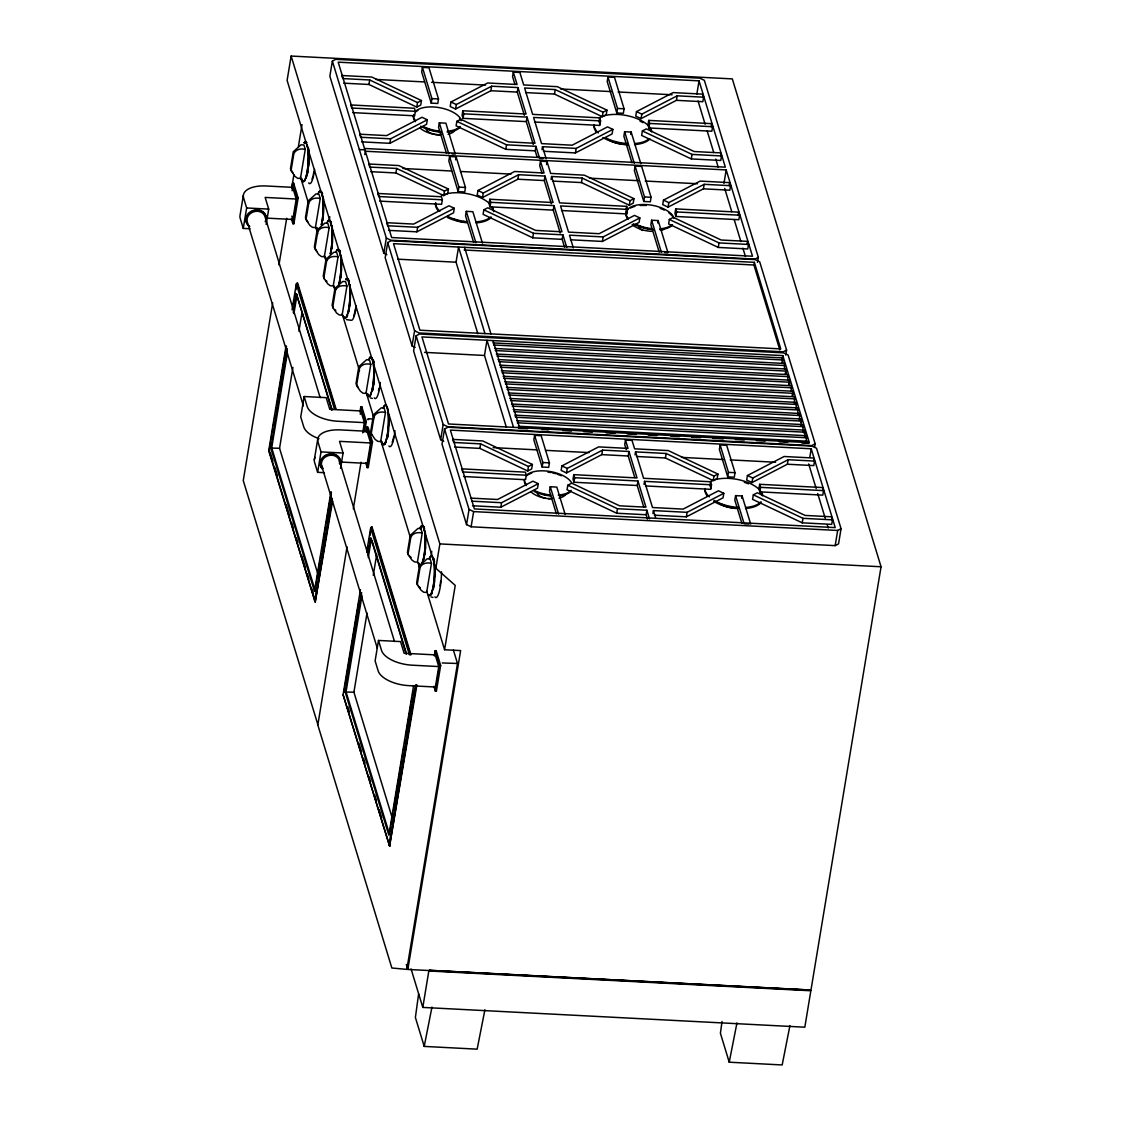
<?xml version="1.0" encoding="UTF-8"?>
<svg xmlns="http://www.w3.org/2000/svg" width="1121" height="1121" viewBox="0 0 1121 1121"><rect width="100%" height="100%" fill="white"/><g stroke="black" fill="none" stroke-linecap="round" stroke-linejoin="round"><path stroke-width="1.5" d="M293.716 175.829L294.164 174.918M368.094 419.758L368.795 418.792L373.573 419.044M418.623 993.935L415.387 1017.462L424.214 1046.411L477.154 1049.158L484.903 1009.811M722.022 1021.497L720.411 1033.254L729.225 1062.204L782.178 1064.95L789.927 1025.603M243.341 195.46L239.95 215.905A27.17 12.962 9.4 0 0 240.244 218.497L243.271 228.418L250.053 228.768M243.271 228.418L246.648 207.974L243.635 198.053A27.17 12.962 9.4 0 1 266.097 185.974L292.665 187.347L296.224 199.034L292.847 219.478L266.938 218.133M291.138 56.05L287.102 80.39L435.831 568.263L455.238 585.4L444.589 649.746L460.633 650.586L407.848 969.441L810.931 990.319L881.05 566.764L732.321 78.89L291.138 56.05L439.866 543.909L435.831 568.263M266.167 224.438L268.704 209.109L265.145 197.422L296.224 199.034M298.382 146.641L302.025 124.627M272.683 302.852L243.257 480.587L317.888 724.684L347.048 546.782M278.961 264.892L286.682 218.301M291.782 187.431L293.772 175.451M291.782 188.314L292.637 183.157L293.646 183.199L298.144 197.941L293.87 223.724L292.861 223.668L291.376 218.749M292.105 190.752L292.665 187.347M292.791 188.356L293.646 183.199M292.861 223.668L297.135 197.885L292.637 183.157M305.262 149.387L300.456 178.435L297.597 178.295L294.935 176.333L291.04 170.616L293.856 153.605C295.944 149.051 300.96 148.378 305.262 149.387L303.917 144.945L301.045 144.791L293.282 151.727L290.465 168.739L292.931 172.914M757.488 262.384L758.328 257.326L704.366 80.334L699.798 78.162L335.754 59.315L332.362 61.066L329.854 76.242L383.816 253.248L386.857 254.691M332.615 500.947L315.211 602.061L268.704 450.754L286.065 345.857M292.049 309.746L296.322 283.949L297.654 283.081L336.104 409.207M270.595 442.473L269.166 451.048L315.211 602.061L332.236 499.195M271.156 439.04L271.73 435.621M272.291 432.188L272.865 428.754M273.426 425.335L274 421.902M274.561 418.469L275.135 415.05M275.696 411.617L276.27 408.184M276.831 404.765L277.405 401.332M277.966 397.899L278.54 394.48M279.101 391.047L286.486 346.473M293.576 303.623L294.15 300.19M294.711 296.757L295.285 293.338M295.846 289.905L296.981 283.053L335.431 409.165M287.354 353.227L271.688 447.868L315.141 590.389L314.483 591.285L270.82 448.078L287.284 348.631M293.254 312.619L296.378 293.758L331.9 409.067M293.912 313.642L297.051 294.725M320.242 198.487L315.421 227.535L312.563 227.395L309.9 225.433L306.005 219.716L308.821 202.705C310.909 198.151 315.926 197.478 320.242 198.487L318.882 194.045L316.01 193.891L308.247 200.827L305.43 217.838L307.897 222.014M317.944 574.218L279.549 448.274L292.931 367.394M298.915 331.256L302.053 312.339M329.14 227.675L324.333 256.737L321.461 256.583L318.798 254.621L314.903 248.904L317.719 231.893C319.807 227.353 324.824 226.666 329.14 227.675L327.78 223.233L324.908 223.079L317.145 230.015L314.328 247.026L316.795 251.216M362.7 432.86L364.395 422.631L360.836 410.945L329.756 409.333L326.183 397.647L304.127 396.512L300.736 416.956L303.763 426.863A27.17 12.962 9.4 0 0 318.981 438.675M338.038 256.877L333.231 285.925L330.359 285.771L327.696 283.823L323.801 278.092L326.617 261.081C328.705 256.541 333.722 255.854 338.038 256.877L336.678 252.421L333.82 252.267L326.043 259.203L323.226 276.214L324.389 279.045M368.935 84.481L369.692 79.969L342.774 78.568L341.835 75.513L371.808 77.055L421.454 100.554L420.711 105.066L416.76 107.098L368.935 84.481L343.699 83.164M314.314 459.834L317.705 439.39M364.787 154.614L365.348 151.237L726.198 169.93L752.499 256.233L391.649 237.54L338.192 62.159L699.042 80.852L725.343 167.155L364.493 148.462M346.935 286.065L342.129 315.113L339.257 314.973L336.594 313.011L332.699 307.294L335.515 290.283C337.603 285.729 342.62 285.056 346.935 286.065L345.576 281.609L342.718 281.469L334.941 288.405L332.124 305.402L333.287 308.233M324.417 472.698L317.635 472.347L321.012 451.903L318 441.996A27.17 12.962 9.4 0 1 340.462 429.904L367.029 431.277L370.589 442.963L367.212 463.407L341.302 462.062M314.483 591.285L330.947 491.825M315.996 585.218L316.57 581.785M317.131 578.338L317.705 574.891M318.28 571.458L319.989 561.131M320.55 557.683L321.124 554.25M321.699 550.803L322.259 547.37M322.834 543.923L323.409 540.476M323.969 537.043L324.544 533.596M325.118 530.163L325.679 526.716M326.253 523.269L331.382 492.301M389.884 143.32L390.626 138.808L427.325 119.793L426.569 124.305L389.884 143.32L361.593 141.863M314.539 601.094L331.62 497.906M340.532 468.382L343.068 453.038L339.509 441.352L370.589 442.963M395.923 172.97L396.666 168.458L369.748 167.071L368.823 164.002L398.782 165.558L448.428 189.043L447.685 193.555L443.748 195.6L395.923 172.97L370.673 171.667M383.816 253.248L386.325 238.058L332.362 61.066M785.737 355.077L786.578 350.018L759.688 261.796L755.106 259.596L391.061 240.735L387.698 242.542L385.176 257.718L412.066 345.927L415.134 347.398M359.953 411.911L360.808 406.755L361.817 406.811L366.301 421.552L364.605 431.851M360.275 414.35L360.836 410.945M361.242 410.244L361.817 406.811M370.799 364.339L365.992 393.387L363.12 393.247L360.458 391.285L356.562 385.568L359.379 368.557C361.466 364.003 366.483 363.33 370.799 364.339L369.44 359.883L366.581 359.743L358.804 366.679L355.988 383.69L358.454 387.866M422.421 67.414L421.678 71.926L431.193 103.132L437.75 103.468L438.493 98.97L428.979 67.764L422.421 67.414L431.935 98.62L431.193 103.132M415.373 111.301L351.756 108.022L350.817 104.954L414.448 108.247L415.373 111.301L414.63 115.813L352.681 112.618M416.76 107.098L417.516 102.586L421.454 100.554M363.596 431.809L365.306 421.496L360.808 406.755M353.325 508.822L361.046 462.23M366.161 432.244L367.001 427.087L368.01 427.143L372.508 441.87L368.234 467.653L367.24 467.597L365.74 462.693M367.24 467.597L371.499 441.828L367.001 427.087M385.47 412.444L380.65 441.506L377.791 441.352L375.129 439.39L371.233 433.673L374.05 416.662C376.138 412.108 381.154 411.435 385.47 412.444L384.111 408.002L381.238 407.848L373.475 414.784L370.659 431.795L371.822 434.626M416.872 231.823L417.615 227.311L454.299 208.296L453.557 212.808L416.872 231.823L388.567 230.366M416.914 684.889L389.576 845.991L343.068 694.684L360.43 589.786M366.693 551.952L370.687 527.879L372.018 527.01L410.973 654.79M344.105 691.545L344.665 688.126M345.24 684.693L359.14 600.688M359.715 597.269L360.275 593.836M367.66 549.262L368.22 545.843M368.795 542.41L369.355 538.977M369.93 535.558L371.345 526.982L410.3 654.762M371.443 530.443L372.018 527.01M452.015 153.899L455.294 154.067L445.878 123.184L439.32 122.834L438.563 127.346L446.494 153.367M413.537 686.024L388.847 835.215L345.184 692.021L361.649 592.561M367.898 554.839L370.743 537.688L406.264 654.244M362.013 595.433L346.053 691.797L389.505 834.318M368.277 557.585L371.415 538.655M525.553 92.581L554.475 94.08L602.299 116.71L606.237 114.664L606.979 110.152L557.333 86.667L523.675 84.93L519.878 72.473L513.306 72.122L517.089 84.509L487.663 82.982L450.964 102.011L450.222 106.523L455.56 109.045L490.9 90.717L517.271 92.09L524.334 115.239M392.308 818.148L353.914 692.203L367.015 613.047M373.279 575.199L376.698 554.545M412.066 345.927L414.588 330.751L387.698 242.542M814.617 447.153L815.163 443.79L788.119 355.063L783.537 352.849L419.492 334.002L416.129 335.81L413.607 350.985L440.651 439.698L443.72 441.17M455.56 109.045L456.303 104.533L491.643 86.205L518.014 87.578L526.085 114.034L462.833 110.755L462.09 115.267L463.029 118.336L526.281 121.614L533.26 144.511M442.361 199.804L378.73 196.525L377.791 193.457L441.422 196.75L442.361 199.804L441.604 204.316L379.655 201.121M449.577 156.492L448.834 161.004L458.167 191.635L464.725 191.971L465.467 187.459L456.135 156.828L449.577 156.492L458.909 187.123L458.167 191.635M443.748 195.6L444.491 191.088L448.428 189.043M462.833 110.755L463.772 113.824L527.024 117.102L534.997 143.278L508.626 141.905L460.801 119.288L456.864 121.32L456.107 125.832L505.753 149.331L535.193 150.845L537.029 156.898M455.63 159.841L456.135 156.828M463.029 118.336L463.772 113.824M378.492 640.441L375.115 660.886L378.127 670.792A27.17 12.962 9.4 0 0 408.801 685.632L435.382 687.019L438.759 666.575L435.2 654.874L404.12 653.277L400.547 641.576L378.492 640.441L381.518 650.348A27.17 12.962 9.4 0 0 412.192 665.187L438.759 666.575M477.868 333.778L456.051 262.202L458.559 247.026L484.945 333.568M482.45 243.145L472.852 211.687L466.294 211.337L465.551 215.849L473.623 242.346M490.9 90.717L491.643 86.205M552.541 181.084L581.449 182.583L629.273 205.213L633.211 203.167L633.968 198.655L584.321 175.17L550.649 173.419L547.02 161.536L540.462 161.2L544.063 173.012L514.637 171.485L477.952 190.5L477.196 195.012L482.534 197.534L517.874 179.22L544.26 180.579L551.308 203.742M422.225 533.035L417.418 562.097L414.56 561.943L411.883 559.982L408.002 554.264L410.818 537.253C412.906 532.713 417.909 532.027 422.225 533.035L420.865 528.594L418.007 528.439L410.244 535.376L407.427 552.387L408.576 555.217L411.127 557.473M440.651 439.698L443.173 424.523L416.129 335.81M482.534 197.534L483.277 193.022L518.631 174.708L545.002 176.081L553.073 202.537L489.821 199.258L489.078 203.77L490.003 206.839L553.256 210.117L560.234 233.014M444.533 428.993L442.024 444.168L466.546 524.614L471.114 526.786L835.159 545.633L838.55 543.881L841.058 528.706L816.536 448.26L811.954 446.102L447.91 427.241L444.533 428.993L469.054 509.438L466.546 524.614M489.821 199.258L490.76 202.326L553.998 205.605L561.985 231.781L535.6 230.408L487.775 207.777L483.838 209.823L483.095 214.335L532.741 237.82L562.167 239.348L564.578 247.265M490.003 206.839L490.76 202.326M431.473 563.345L426.653 592.406L423.794 592.252L421.132 590.291L417.236 584.573L420.053 567.562C422.141 563.008 427.157 562.336 431.473 563.345L430.114 558.903L427.241 558.748L419.478 565.685L416.662 582.696L417.825 585.526M513.306 72.122L512.563 76.634L514.931 84.383M390.08 830.871L390.64 827.438M391.215 823.991L391.79 820.544M392.35 817.111L392.925 813.664M393.499 810.231L400.617 767.212M401.192 763.765L401.752 760.332M402.327 756.885L402.901 753.438M403.462 750.005L404.036 746.558M404.611 743.125L405.171 739.678M405.746 736.231L410.875 705.263M411.435 701.816L412.01 698.383M412.584 694.936L413.145 691.503M388.903 845.024L415.373 685.085M416.255 684.847L389.576 845.991L343.068 694.684M505.753 149.331L506.51 144.819L456.864 121.32M517.271 92.09L518.014 87.578M434.317 655.841L435.172 650.684L436.181 650.74L440.665 665.482L436.405 691.251L435.396 691.209L433.897 686.29M506.426 427.465L484.482 355.469L486.99 340.294L513.53 427.353M435.326 655.897L436.181 650.74M526.281 121.614L527.024 117.102M517.874 179.22L518.631 174.708M435.396 691.209L439.67 665.426L435.172 650.684M479.872 448.386L480.629 443.874L453.711 442.473L452.772 439.404L482.745 440.959L532.391 464.458L531.648 468.97L527.711 471.002L479.872 448.386L454.636 447.069M471.114 526.786L473.637 511.596L469.054 509.438M535.193 150.845L535.936 146.333L506.51 144.819M542.004 149.682L542.494 146.683L576.166 148.42L612.851 129.405L612.108 133.917L575.409 152.932L543.433 151.279M540.462 161.2L539.719 165.712L541.975 173.096M453.416 650.11L457.494 663.478L406.839 969.399L391.846 967.998L317.649 724.404M554.475 94.08L555.217 89.568L524.6 87.984L532.643 114.37L599.651 117.845L600.576 120.914L599.833 125.426L534.549 122.035M532.741 237.82L533.484 233.308L483.838 209.823M546.53 164.549L547.02 161.536M544.26 180.579L545.002 176.081M551.084 179.5L551.588 176.487L582.191 178.071L630.016 200.701L633.968 198.655M500.821 507.224L501.577 502.712L538.262 483.697L537.52 488.21L500.821 507.224L472.53 505.767M553.256 210.117L553.998 205.605M422.799 1007.415L428.825 970.982L810.847 990.768L804.822 1027.2L422.799 1007.415L411.085 968.978M575.409 152.932L576.166 148.42M562.167 239.348L562.91 234.835L533.484 233.308M526.31 475.206L462.693 471.927L461.754 468.858L525.385 472.151L526.31 475.206L525.567 479.718L463.618 476.523M527.711 471.002L528.453 466.49L532.391 464.458M534.591 435.354L533.848 439.866L542.13 467.037L548.687 467.373L549.43 462.861L541.149 435.691L534.591 435.354L542.872 462.525L542.13 467.037M581.449 182.583L582.191 178.071M599.245 120.255L599.651 117.845M607.946 77.027L607.204 81.539L616.788 112.969L623.346 113.305L624.089 108.793L614.504 77.363L607.946 77.027L617.531 108.457L616.788 112.969M602.299 116.71L603.042 112.198L606.979 110.152M565.18 514.511L556.815 487.089L550.257 486.738L549.514 491.25L556.394 513.852M636.49 456.485L665.412 457.985L713.236 480.615L717.174 478.569L717.93 474.057L668.27 450.572L634.612 448.82L632.034 440.399L625.476 440.063L628.026 448.414L598.6 446.887L561.901 465.902L561.159 470.414L566.497 472.95L601.837 454.622L628.208 455.995L634.766 477.49M602.397 241.435L603.14 236.923L639.839 217.908L639.082 222.42L602.397 241.435L570.407 239.782M566.497 472.95L567.24 468.438L602.58 450.11L628.965 451.483L637.022 477.938L573.784 474.659L573.027 479.171L573.966 482.24L637.218 485.519L643.692 506.776M640.82 163.68L631.179 132.068L624.621 131.718L623.879 136.23L631.992 162.853M573.784 474.659L574.709 477.728L637.961 481.007L645.948 507.182L619.563 505.809L571.738 483.179L567.801 485.225L567.044 489.737L616.704 513.236L646.13 514.749L647.448 519.079M630.787 134.478L631.179 132.068M573.966 482.24L574.709 477.728M636.504 111.61L635.747 116.122L641.086 118.644L676.425 100.329L702.853 101.703L703.596 97.191L702.671 94.122L673.189 92.595L636.504 111.61L641.829 114.132L677.182 95.817L703.596 97.191M626.219 208.758L626.625 206.348L559.631 202.873L551.588 176.487M641.086 118.644L641.829 114.132M561.537 210.538L626.807 213.915L627.564 209.403L626.625 206.348M635.103 166.104L634.36 170.616L643.762 201.458L650.32 201.808L651.077 197.296L641.66 166.44L635.103 166.104L644.505 196.946L643.762 201.458M629.273 205.213L630.016 200.701M642.389 130.933L641.646 135.445L691.293 158.93L720.761 160.457L721.518 155.945L720.579 152.89L694.151 151.517L646.327 128.887L642.389 130.933L692.035 154.418L721.518 155.945M648.723 120.395L647.966 124.907L648.905 127.962L711.849 131.227L712.606 126.715L711.667 123.646L648.723 120.395L649.648 123.45L648.905 127.962M601.837 454.622L602.58 450.11M664.697 252.575L667.976 252.743L658.167 220.557L651.609 220.22L650.853 224.732L659.204 252.099M676.425 100.329L677.182 95.817M657.761 222.981L658.167 220.557M663.478 200.113L662.735 204.625L668.06 207.147L703.413 188.832L729.827 190.192L730.584 185.68L729.645 182.625L700.163 181.098L663.478 200.113L668.817 202.635L704.156 184.32L730.584 185.68M625.476 440.063L624.733 444.575L626.261 449.577M616.704 513.236L617.447 508.724L567.801 485.225M668.06 207.147L668.817 202.635M628.208 455.995L628.965 451.483M669.363 219.436L668.62 223.948L718.267 247.433L747.749 248.96L748.492 244.448L747.567 241.379L721.139 240.02L673.315 217.39L669.363 219.436L719.009 242.921L748.492 244.448M635.047 454.902L635.537 451.889L666.154 453.473L713.979 476.103L717.93 474.057M675.697 208.898L674.954 213.41L675.879 216.465L738.837 219.716L739.58 215.204L738.641 212.149L675.697 208.898L676.636 211.953L675.879 216.465M696.8 94.346L699.042 80.852M637.218 485.519L637.961 481.007M691.293 158.93L692.035 154.418M644.029 484.356L644.519 481.343L711.513 484.818L710.77 489.331L645.486 485.939M646.13 514.749L646.873 510.237L617.447 508.724M711.162 126.659L711.667 123.646M703.413 188.832L704.156 184.32M652.94 513.586L653.431 510.587L687.103 512.325L723.788 493.31L723.045 497.822L686.36 516.837L654.37 515.184M665.412 457.985L666.154 453.473M723.956 183.41L726.198 169.93M718.267 247.433L719.009 242.921M729.154 185.624L729.645 182.625M686.36 516.837L687.103 512.325M738.15 215.148L738.641 212.149M747.062 244.392L747.567 241.379M710.182 484.16L710.588 481.75L643.58 478.275L635.537 451.889M713.236 480.615L713.979 476.103M720.116 444.967L719.374 449.465L727.725 476.859L734.283 477.21L735.026 472.698L726.674 445.303L720.116 444.967L728.468 472.347L727.725 476.859M779.81 349.892L753.929 265.004L754.363 262.342L393.513 243.663L419.899 330.205L780.748 348.897L754.363 262.342M750.706 524.124L742.13 495.972L735.572 495.622L734.816 500.134L741.892 523.325M741.724 498.383L742.13 495.972M747.441 475.514L746.684 480.026L752.023 482.548L787.362 464.234L813.79 465.593L814.533 461.081L813.608 458.027L784.125 456.499L747.441 475.514L752.766 478.036L788.119 459.722L814.533 461.081M752.023 482.548L752.766 478.036M753.326 494.837L752.583 499.349L802.23 522.834L831.712 524.362L832.455 519.85L831.516 516.795L805.102 515.422L757.264 492.792L753.326 494.837L802.972 518.322L832.455 519.85M759.66 484.3L758.903 488.812L759.842 491.867L822.8 495.132L823.543 490.62L822.604 487.551L759.66 484.3L760.584 487.355L759.842 491.867M782.248 358.986L782.808 355.609L421.944 336.917L448.498 423.976L809.348 442.669L782.808 355.609M781.926 362.812L782.724 357.921L492.932 342.914M782.822 363.26L782.724 357.921M784.518 368.823L784.42 363.47L494.627 348.463M785.303 373.924L786.115 369.033L496.323 354.026M786.213 374.372L786.115 369.033M787.909 379.935L787.811 374.582L498.018 359.575M788.694 385.035L789.506 380.145L499.714 365.138M789.604 385.484L789.506 380.145M791.3 391.047L791.202 385.694L501.409 370.687M792.085 396.147L792.897 391.257L503.105 376.25M792.981 396.596L792.897 391.257M794.411 403.784L794.593 396.806L504.8 381.799M796.106 409.347L796.274 402.369L506.482 387.362M787.362 464.234L788.119 459.722M797.802 414.896L797.97 407.918L508.177 392.911M799.497 420.459L799.665 413.481L509.873 398.473M800.828 422.295L801.361 419.03L511.568 404.022M801.193 426.008L801.361 419.03M802.888 431.571L803.056 424.593L513.264 409.585M804.205 433.407L804.752 430.142L514.959 415.134L515.59 417.222L805.382 432.23L804.57 437.12M806.265 442.683L806.447 435.705L516.655 420.697M809.81 457.214L811.212 448.778L450.362 430.1L474.379 508.92L835.229 527.599L811.212 448.778M802.23 522.834L802.972 518.322M835.159 545.633L837.681 530.457L841.058 528.706M424.214 1046.411L431.963 1007.064M729.225 1062.204L736.973 1022.87M367.87 419.03L368.795 418.792M442.235 662.959L457.494 663.478M786.578 350.018L783.215 351.812L419.17 332.965L414.588 330.751M815.163 443.79L811.8 445.583L447.755 426.737L443.173 424.523M754.657 259.231L758.328 257.326M270.82 448.078L279.549 448.274M345.184 692.021L353.914 692.203M375.773 79.423L424.579 81.945M431.557 82.309L485.589 85.098M560.556 88.979L611.113 91.6M618.077 91.964L672.124 94.767M431.935 98.62L438.493 98.97M617.531 108.457L624.089 108.793M600.576 120.914L533.582 117.439L541.555 143.614L572.172 145.198L607.512 126.883L612.851 129.405M649.648 123.45L712.606 126.715M390.626 138.808L360.668 137.266L359.729 134.198L386.647 135.599L421.986 117.271L427.325 119.793M542.9 158.607L539.621 158.439L535.936 146.333M359.351 149.569L364.928 149.85M402.929 168.486L451.735 171.023M460.451 171.471L511.008 174.091M589.45 178.155L638.255 180.677M645.234 181.041L697.528 183.746M458.909 187.123L465.467 187.459M644.505 196.946L651.077 197.296M627.564 209.403L560.556 205.942L568.543 232.117L599.16 233.7L634.5 215.386L639.839 217.908M676.636 211.953L739.58 215.204M297.135 197.885L298.144 197.941M246.648 207.974L268.704 209.109M417.615 227.311L387.642 225.755L386.717 222.701L413.621 224.088L448.961 205.774L454.299 208.296M603.14 236.923L569.482 235.172L573.335 247.853M754.951 259.077L390.907 240.23L386.325 238.058M464.136 249.997L753.929 265.004M397.857 259.189L456.051 262.202M493.576 345.002L783.369 360.009M495.272 350.551L785.064 365.558M424.579 352.372L484.482 355.469M496.967 356.114L786.746 371.121M498.649 361.663L788.441 376.67M500.344 367.226L790.137 382.233M502.04 372.775L791.832 387.782M503.735 378.338L793.528 393.345M505.431 383.886L795.223 398.894M507.126 389.449L796.919 404.457M508.822 394.998L798.614 410.006M510.517 400.561L800.31 415.569M512.199 406.11L801.991 421.118M513.894 411.673L803.687 426.681M517.285 422.785L807.078 437.793M518.35 426.246L808.143 441.254L808.773 443.341L801.795 442.977M518.981 428.334L527.711 428.783M541.681 429.511L548.659 429.875M562.63 430.59L571.346 431.053M583.579 431.683L592.294 432.131M606.265 432.86L614.995 433.309M627.214 433.939L635.943 434.388M648.162 435.032L656.892 435.48M670.862 436.209L679.592 436.658M691.811 437.288L700.541 437.736M712.76 438.367L723.227 438.914M735.446 439.544L744.176 439.993M756.395 440.637L765.125 441.085M779.095 441.814L787.825 442.263M365.306 421.496L366.301 421.552M364.395 422.631L337.827 421.258A27.17 12.962 9.4 0 1 307.154 406.419L304.127 396.512M493.17 447.615L536.749 449.871M545.465 450.334L589.043 452.59M681.442 457.368L723.269 459.54M730.247 459.89L775.578 462.244M371.499 441.828L372.508 441.87M542.872 462.525L549.43 462.861M728.468 472.347L735.026 472.698M321.012 451.903L343.068 453.038M269.839 451.076L268.704 450.754M760.584 487.355L823.543 490.62M470.666 498.102L497.584 499.49L532.923 481.175L538.262 483.697M471.605 501.171L501.577 502.712M744.148 523.787L749.066 524.039M473.637 511.596L837.681 530.457M439.866 543.909L881.05 566.764M439.67 665.426L440.665 665.482M346.459 319.625L351.462 320.312A21.523 4.358 -87 0 0 356.24 306.075M370.322 397.899L372.312 398.431M430.996 596.904L432.986 597.437M555.217 89.568L603.042 112.198M450.964 102.011L456.303 104.533M369.692 79.969L417.516 102.586M477.952 190.5L483.277 193.022M396.666 168.458L444.491 191.088M723.788 493.31L718.463 490.788L683.109 509.102L652.506 507.519L644.519 481.343M561.901 465.902L567.24 468.438M480.629 443.874L528.453 466.49M325.693 280.404L326.926 281.301M334.59 309.592L335.824 310.489M419.128 586.872L420.361 587.782M804.752 430.142L805.382 432.23M698.047 101.002L705.123 124.249M707.155 130.877L713.727 152.456M715.759 159.098L718.281 167.393M724.698 188.426L731.775 211.659M734.311 219.954L740.883 241.533M742.915 248.175L745.437 256.471M808.689 463.954L816.2 488.588M817.699 493.52L825.21 518.154M827.214 524.712L828.223 528.005M624.621 131.718L634.262 163.33M651.609 220.22L661.418 252.407M735.572 495.622L743.643 522.134M710.588 481.75L711.513 484.818M599.048 121.474L599.973 124.529M709.985 485.365L710.924 488.434M625.882 210.86L626.807 213.915M542.494 146.683L546.179 158.776M653.431 510.587L655.631 517.776M562.91 234.835L566.778 247.503M646.873 510.237L649.507 518.883M439.32 122.834L448.736 153.731M466.294 211.337L475.893 242.795M550.257 486.738L558.622 514.175M464.57 247.335L490.956 333.89M493.016 340.602L519.555 427.661M300.442 176.922L308.597 203.658M315.73 227.045L317.761 233.729M324.389 255.448L326.421 262.132M333.554 285.519L335.081 290.535M342.213 313.922L359.533 370.729M366.147 392.448L373.783 417.516M380.916 440.903L410.468 537.814M418.105 562.868L419.632 567.885M426.765 591.271L444.589 649.746M291.824 216.143L292.847 219.478M292.875 220.445L293.87 223.724M296.322 283.949L334.506 409.221M370.687 527.879L409.389 654.832M371.92 540.308L406.264 652.997M296.378 293.758L331.9 410.314M320.158 397.633L265.032 216.815A9.22 7.889 -17 0 0 254.103 211.645A9.22 7.889 -17 0 0 247.251 221.734L303.399 405.9M339.397 460.745L394.522 641.562M321.615 465.663L377.259 648.162M317.635 472.347L314.609 462.441A27.17 12.962 9.4 0 1 315.057 457.382M270.343 452.744L272.879 461.067M274.911 467.737L277.462 476.061M286.093 504.38L289.638 516.038M291.67 522.694L293.198 527.697M296.238 537.688L297.766 542.69M301.829 556.016L305.346 567.534M307.35 574.12L308.85 579.053M311.862 588.931L313.362 593.864M347.762 706.664L349.276 711.667M358.93 743.321L361.466 751.645M363.498 758.3L365.026 763.303M369.089 776.629L370.603 781.617M374.666 794.943L376.194 799.946M379.206 809.824L381.715 818.05M389.239 842.726L390.248 846.019M406.32 964.438L407.848 969.441M322.077 468.48A10.271 8.786 -17 0 1 328.089 454.201A10.271 8.786 -17 0 1 340.364 463.407M323.072 468.396A9.22 7.889 -17 0 1 328.481 455.574A9.22 7.889 -17 0 1 339.495 463.842M322.231 468.984A10.271 8.786 -17 0 1 328.243 454.706A10.271 8.786 -17 0 1 340.518 463.926M571.037 490.353A24.424 11.602 10.2 0 1 558.286 495.09M550.677 495.006A24.424 11.602 10.2 0 1 534.297 490.522M526.464 484.706A24.424 11.602 10.2 0 1 524.698 481.526M526.043 475.668A24.424 11.602 10.2 0 1 550.103 471.521A24.424 11.602 10.2 0 1 571.976 483.445M570.883 491.236A24.424 11.602 10.2 0 1 559.547 495.832M550.523 495.874A24.424 11.602 10.2 0 1 534.142 491.39M526.31 485.589A24.424 11.602 10.2 0 1 524.404 479.312M526.73 475.724A24.424 11.602 10.2 0 1 531.69 473.118M547.847 472.081A24.424 11.602 10.2 0 1 551 472.586M552.555 472.894A24.424 11.602 10.2 0 1 555.638 473.693M557.109 474.141A24.424 11.602 10.2 0 1 561.341 475.766M550.201 495.482A16.226 7.707 10.2 0 1 541.961 493.913M552.527 498.228A9.571 4.54 10.2 0 1 548.057 498.565M545.591 498.256A9.571 4.54 10.2 0 1 537.211 492.035M761.019 501.76A29.314 13.914 10.2 0 1 745.703 507.449M738.445 507.477A29.314 13.914 10.2 0 1 714.021 500.372M709.285 496.855A29.314 13.914 10.2 0 1 705.067 488.658M710.658 481.413A29.314 13.914 10.2 0 1 760.514 490.914M761.425 492.189A29.314 13.914 10.2 0 1 762.644 494.739M760.837 502.811A29.314 13.914 10.2 0 1 745.521 508.5M738.263 508.528A29.314 13.914 10.2 0 1 713.825 501.423M707.337 496.028A29.314 13.914 10.2 0 1 705.053 488.518M744.302 482.31A29.314 13.914 10.2 0 1 748.408 483.838M760.332 491.965A29.314 13.914 10.2 0 1 762.448 495.79M736.007 507.911A19.463 9.248 10.2 0 1 721.714 504.254M671.857 224.873A24.424 11.602 10.2 0 1 659.933 228.796M652.338 228.698A24.424 11.602 10.2 0 1 635.943 224.214M628.124 218.413A24.424 11.602 10.2 0 1 626.205 212.135M627.704 209.361A24.424 11.602 10.2 0 1 652.8 205.395A24.424 11.602 10.2 0 1 674.043 218.203M672.544 224.929A24.424 11.602 10.2 0 1 659.779 229.665M653.739 229.693A24.424 11.602 10.2 0 1 633.379 223.78M627.97 219.282A24.424 11.602 10.2 0 1 626.05 213.018M630.577 207.974A24.424 11.602 10.2 0 1 634.92 206.362M640.301 205.507A24.424 11.602 10.2 0 1 646.355 205.479M660.213 208.352A24.424 11.602 10.2 0 1 664.291 210.075M668.845 212.822A24.424 11.602 10.2 0 1 672.124 215.891M650.474 229.062A16.226 7.707 10.2 0 1 639.937 226.134M642.683 230.464A9.571 4.54 10.2 0 1 638.872 225.741M490.62 217.152A29.314 13.914 10.2 0 1 476.313 221.846M467.569 221.762A29.314 13.914 10.2 0 1 447.531 216.367M439.88 211.252A29.314 13.914 10.2 0 1 435.677 203.069M441.268 195.811A29.314 13.914 10.2 0 1 490.311 204.372M492.035 206.586A29.314 13.914 10.2 0 1 493.576 211.645M491.432 217.222A29.314 13.914 10.2 0 1 476.131 222.897M467.373 222.813A29.314 13.914 10.2 0 1 447.335 217.418M437.947 210.44A29.314 13.914 10.2 0 1 435.649 202.915M491.853 207.637A29.314 13.914 10.2 0 1 493.058 210.188M464.963 222.182A19.463 9.248 10.2 0 1 456.723 220.431M649.073 138.836A29.314 13.914 10.2 0 1 634.766 143.544M627.508 143.572A29.314 13.914 10.2 0 1 605.985 138.051M598.334 132.951A29.314 13.914 10.2 0 1 594.13 124.753M599.721 117.509A29.314 13.914 10.2 0 1 629.946 116.304A29.314 13.914 10.2 0 1 651.693 130.835M649.886 138.906A29.314 13.914 10.2 0 1 634.584 144.595M627.326 144.623A29.314 13.914 10.2 0 1 602.888 137.519M596.4 132.124A29.314 13.914 10.2 0 1 594.102 124.613M639.993 121.082A29.314 13.914 10.2 0 1 642.894 122.665M649.395 128.06A29.314 13.914 10.2 0 1 651.511 131.886M623.416 143.866A19.463 9.248 10.2 0 1 615.177 142.129M460.1 126.449A24.424 11.602 10.2 0 1 447.349 131.185M439.74 131.101A24.424 11.602 10.2 0 1 423.36 126.617M415.527 120.802A24.424 11.602 10.2 0 1 413.621 114.538M415.106 111.764A24.424 11.602 10.2 0 1 440.217 107.798A24.424 11.602 10.2 0 1 461.46 120.606M459.946 127.332A24.424 11.602 10.2 0 1 447.181 132.068M441.142 132.096A24.424 11.602 10.2 0 1 420.781 126.169M415.373 121.685A24.424 11.602 10.2 0 1 413.453 115.407M415.793 111.82A24.424 11.602 10.2 0 1 417.979 110.376M459.526 118.294A24.424 11.602 10.2 0 1 460.885 120.423M439.264 131.577A16.226 7.707 10.2 0 1 427.339 128.523M441.59 134.324A9.571 4.54 10.2 0 1 431.123 133.329A9.571 4.54 10.2 0 1 426.274 128.13M373.013 359.953A19.407 3.924 -87 0 1 373.685 363.008M373.783 381.7A19.407 3.924 -87 0 1 372.34 390.416M371.373 393.513A19.407 3.924 -87 0 1 370.336 395.461M369.285 396.147A19.407 3.924 -87 0 1 367.45 393.597M370.126 358.075A19.407 3.924 -87 0 1 371.177 357.389M373.181 359.659A19.744 3.994 -87 0 1 373.868 362.784A19.66 3.98 -87 0 0 373.055 359.715M373.783 383.438A19.744 3.994 -87 0 1 372.494 390.654M370.462 395.797A19.744 3.994 -87 0 1 369.384 396.484M368.389 395.839A19.744 3.994 -87 0 1 367.52 393.891M370.252 357.753A19.744 3.994 -87 0 1 371.317 357.067M379.094 388.328A19.744 3.994 -87 0 1 378.52 390.963M368.557 359.617A19.856 4.008 -87 0 1 372.578 359.533M373.265 362.672A19.856 4.008 -87 0 1 372.326 388.749A19.856 4.008 -87 0 1 366.875 393.961M374.162 366.875A19.66 3.98 -87 0 1 372.368 390.598M370.336 395.727A19.66 3.98 -87 0 1 369.271 396.414M368.277 395.769A19.66 3.98 -87 0 1 367.408 393.821M370.126 357.823A19.66 3.98 -87 0 1 371.191 357.137M369.622 357.795A19.66 3.98 -87 0 1 373.559 379.22A19.66 3.98 -87 0 1 366.903 393.793M380.313 382.569A21.523 4.358 -87 0 1 374.232 397.885M387.684 408.058A19.407 3.924 -87 0 1 388.342 411.113M388.945 419.786A19.407 3.924 -87 0 1 388.833 424.789M388.455 429.819A19.407 3.924 -87 0 1 387.011 438.521M386.044 441.618A19.407 3.924 -87 0 1 385.007 443.566M383.957 444.252A19.407 3.924 -87 0 1 382.962 443.608M389.127 419.702A19.744 3.994 -87 0 1 389.015 424.803M388.455 431.543A19.744 3.994 -87 0 1 387.165 438.759A19.66 3.98 -87 0 0 388.833 414.98M385.12 443.902A19.744 3.994 -87 0 1 384.055 444.603M393.765 436.433A19.744 3.994 -87 0 1 392.196 442.22M383.228 407.722A19.856 4.008 -87 0 1 387.249 407.638M387.922 410.776A19.856 4.008 -87 0 1 386.997 436.854A19.856 4.008 -87 0 1 381.546 442.066M386.058 441.842A19.66 3.98 -87 0 1 383.943 444.519M382.934 443.874A19.66 3.98 -87 0 1 382.079 441.926M383.228 407.89A19.66 3.98 -87 0 1 387.221 407.806M387.894 410.903A19.66 3.98 -87 0 1 386.969 436.742A19.66 3.98 -87 0 1 381.574 441.898M394.97 430.674A21.523 4.358 -87 0 1 388.889 445.99M308.149 148.056A19.407 3.924 -87 0 1 308.261 166.763M307.63 171.443A19.407 3.924 -87 0 1 305.851 178.561M304.604 143.124A19.407 3.924 -87 0 1 305.655 142.451M308.765 151.896A19.744 3.994 -87 0 0 308.331 147.832A19.66 3.98 -87 0 1 306.846 175.647M308.821 161.746A19.744 3.994 -87 0 1 308.443 166.847M307.799 171.611A19.744 3.994 -87 0 1 306.972 175.703M303.861 181.532A19.744 3.994 -87 0 1 302.852 180.887M304.716 142.801A19.744 3.994 -87 0 1 306.79 142.759M313.824 171.919A19.744 3.994 -87 0 1 313.277 174.75M312.983 176.025A19.744 3.994 -87 0 1 312.002 179.164M307.056 144.581A19.856 4.008 -87 0 1 307.196 171.639A19.856 4.008 -87 0 1 301.353 179.01M304.099 142.661A19.856 4.008 -87 0 1 306.173 142.619M304.814 180.775A19.66 3.98 -87 0 1 301.885 178.87M304.59 142.871A19.66 3.98 -87 0 1 306.664 142.829M307.028 144.749A19.66 3.98 -87 0 1 307.168 171.541A19.66 3.98 -87 0 1 301.381 178.842M304.099 142.843A19.66 3.98 -87 0 1 306.159 142.801M314.581 169.397A21.523 4.358 -87 0 1 308.695 182.933M321.601 192.181A19.407 3.924 -87 0 1 322.456 194.101M323.114 197.156A19.407 3.924 -87 0 1 323.437 199.748M323.226 215.863A19.407 3.924 -87 0 1 322.596 220.543M322.344 221.958A19.407 3.924 -87 0 1 321.783 224.564M317.733 229.651A19.407 3.924 -87 0 1 316.893 227.745M321.629 191.929A19.66 3.98 -87 0 1 322.498 193.863M323.17 196.974A19.66 3.98 -87 0 1 323.479 199.594M323.605 201.023A19.66 3.98 -87 0 1 322.638 220.669M322.386 222.112A19.66 3.98 -87 0 1 321.811 224.746M317.719 229.917A19.66 3.98 -87 0 1 316.851 227.969M318 193.765A19.856 4.008 -87 0 1 322.946 198.753A19.856 4.008 -87 0 1 321.335 224.859M318.196 230.716A19.856 4.008 -87 0 1 316.318 228.109M319.065 191.943A19.66 3.98 -87 0 1 323.1 200.995A19.66 3.98 -87 0 1 321.307 224.718M318.21 230.534A19.66 3.98 -87 0 1 316.346 227.941M329.756 216.717A21.523 4.358 -87 0 1 329.322 220.248M330.499 221.369A19.407 3.924 -87 0 1 331.354 223.289M332.012 226.358A19.407 3.924 -87 0 1 332.447 230.351M332.405 241.716A19.407 3.924 -87 0 1 331.732 248.231M331.241 251.16A19.407 3.924 -87 0 1 330.681 253.752M328.467 221.412A19.407 3.924 -87 0 1 329.518 220.739M332.306 245.135A19.744 3.994 -87 0 1 331.914 248.372M331.41 251.356A19.744 3.994 -87 0 1 330.835 253.991M326.898 222.953A19.856 4.008 -87 0 1 331.844 227.955A19.856 4.008 -87 0 1 330.233 254.047A19.66 3.98 -87 0 0 331.998 230.197A19.66 3.98 -87 0 0 327.963 221.131M327.094 259.918A19.856 4.008 -87 0 1 325.216 257.298M328.467 221.159A19.66 3.98 -87 0 1 331.396 223.065M332.068 226.162A19.66 3.98 -87 0 1 332.391 228.782M332.503 230.225A19.66 3.98 -87 0 1 331.536 249.857M331.284 251.3A19.66 3.98 -87 0 1 330.709 253.935M327.108 259.722A19.66 3.98 -87 0 1 325.244 257.129M339.397 250.572A19.407 3.924 -87 0 1 340.252 252.477M340.924 255.546A19.407 3.924 -87 0 1 341.345 259.54M341.401 269.222A19.407 3.924 -87 0 1 340.63 277.419M338.612 286.037A19.407 3.924 -87 0 0 340.153 280.348A19.66 3.98 -87 0 1 339.607 283.137M337.365 250.614A19.407 3.924 -87 0 1 338.416 249.927M338.556 249.591A19.744 3.994 -87 0 1 340.42 252.197M341.415 257.942A19.744 3.994 -87 0 0 341.092 255.308A19.66 3.98 -87 0 1 340.448 279.045M341.204 274.337A19.744 3.994 -87 0 1 340.812 277.574M340.308 280.544A19.744 3.994 -87 0 1 339.733 283.193M335.796 252.155A19.856 4.008 -87 0 1 340.742 257.143A19.856 4.008 -87 0 1 339.131 283.235M336.006 289.106A19.856 4.008 -87 0 1 334.114 286.486M337.365 250.347A19.66 3.98 -87 0 1 340.294 252.253M336.861 250.333A19.66 3.98 -87 0 1 340.896 259.385A19.66 3.98 -87 0 1 339.103 283.109M336.006 288.924A19.66 3.98 -87 0 1 334.142 286.331M348.295 279.76A19.407 3.924 -87 0 1 349.149 281.679M349.822 284.734A19.407 3.924 -87 0 1 350.242 288.742M350.298 298.41A19.407 3.924 -87 0 1 349.528 306.608M349.304 308.107A19.407 3.924 -87 0 1 348.477 312.142M347.51 315.239A19.407 3.924 -87 0 1 346.473 317.187M345.422 317.874A19.407 3.924 -87 0 1 344.441 317.229M346.263 279.802A19.407 3.924 -87 0 1 347.314 279.115M346.263 279.549A19.66 3.98 -87 0 1 349.192 281.441M349.864 284.552A19.66 3.98 -87 0 1 349.346 308.247M349.079 309.69A19.66 3.98 -87 0 1 348.505 312.325M347.524 315.463A19.66 3.98 -87 0 1 346.473 317.439M345.408 318.14A19.66 3.98 -87 0 1 344.413 317.481M355.483 308.597A19.744 3.994 -87 0 1 354.951 311.428M354.656 312.689A19.744 3.994 -87 0 1 353.676 315.842M345.758 279.339A19.856 4.008 -87 0 1 349.724 300.974A19.856 4.008 -87 0 1 343.012 315.674M345.758 279.521A19.66 3.98 -87 0 1 349.696 300.946A19.66 3.98 -87 0 1 343.04 315.519M433.687 558.959A19.407 3.924 -87 0 1 434.345 562.013M434.78 566.021A19.407 3.924 -87 0 1 434.836 575.69M434.458 580.72A19.407 3.924 -87 0 1 433.014 589.422M432.047 592.519A19.407 3.924 -87 0 1 431.01 594.466M429.96 595.153A19.407 3.924 -87 0 1 428.965 594.508M433.855 558.678A19.744 3.994 -87 0 1 434.528 561.789M434.962 565.853A19.744 3.994 -87 0 1 433.168 589.66M432.188 592.813A19.744 3.994 -87 0 1 429.063 594.845M430.912 556.773A19.744 3.994 -87 0 1 431.977 556.072M440.651 581.112A19.744 3.994 -87 0 1 440.021 585.877M429.231 558.622A19.856 4.008 -87 0 1 434.514 573.083A19.856 4.008 -87 0 1 428.418 594.929M429.231 558.79A19.66 3.98 -87 0 1 434.472 573.111A19.66 3.98 -87 0 1 428.446 594.747M441.52 571.808A21.523 4.358 -87 0 1 434.892 596.89M423.598 526.73A19.407 3.924 -87 0 1 424.453 528.65M425.111 531.718A19.407 3.924 -87 0 1 425.42 534.297A19.66 3.98 -87 0 0 425.153 531.522M425.49 547.076A19.407 3.924 -87 0 1 424.593 555.091M424.341 556.52A19.407 3.924 -87 0 1 423.78 559.113M422.813 562.21A19.407 3.924 -87 0 1 421.762 564.171M420.515 528.734A19.407 3.924 -87 0 1 421.552 526.772M420.501 528.509A19.66 3.98 -87 0 1 424.481 528.425M425.588 535.586A19.66 3.98 -87 0 1 424.635 555.217M424.383 556.661A19.66 3.98 -87 0 1 423.808 559.295M422.827 562.434A19.66 3.98 -87 0 1 421.762 564.424M419.983 528.313A19.856 4.008 -87 0 1 425.181 545.366A19.856 4.008 -87 0 1 418.315 562.658M419.997 528.481A19.66 3.98 -87 0 1 425.139 545.366A19.66 3.98 -87 0 1 418.343 562.504M431.739 551.266A21.523 4.358 -87 0 1 431.053 556.464M249.521 226.106A10.271 8.786 -17 0 1 247.629 214.349A10.271 8.786 -17 0 1 261.011 210.65A10.271 8.786 -17 0 1 265.215 221.762M249.675 226.61A10.271 8.786 -17 0 1 247.307 215.554A10.271 8.786 -17 0 1 259.554 210.636A10.271 8.786 -17 0 1 266.153 219.982M465.972 221.762A19.407 9.262 9.4 0 1 462.987 221.482M458.489 220.655A19.407 9.262 9.4 0 1 454.257 219.338M735.979 508.444A19.407 9.262 9.4 0 1 717.678 502.488M664.066 229.245A19.407 9.262 9.4 0 1 661.558 230.295M651.511 231.36A19.407 9.262 9.4 0 1 632.16 224.522M566.175 493.815A19.407 9.262 9.4 0 1 559.029 498.172M550.453 498.845A19.407 9.262 9.4 0 1 531.102 491.993M455.238 129.91A19.407 9.262 9.4 0 1 448.092 134.268M439.516 134.94A19.407 9.262 9.4 0 1 420.165 128.088M627.97 144.581A19.407 9.262 9.4 0 1 607.96 139.452M429.329 970.31L810.343 990.039L429.329 970.31"/></g></svg>
